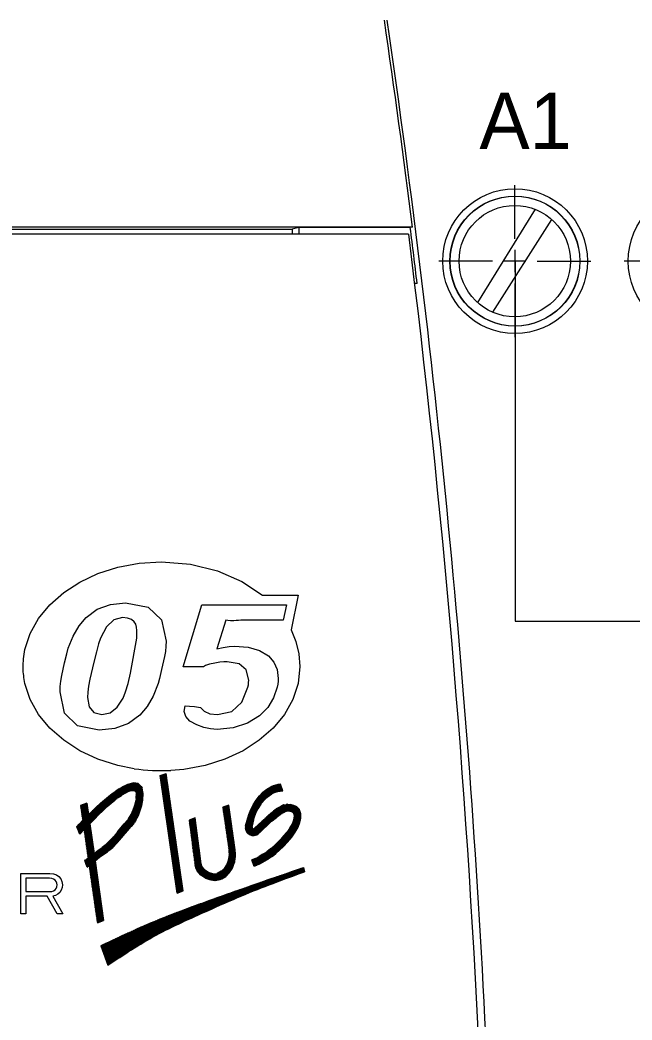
# Model space of a CAD drawing. Header units: millimetres. Extents: x 32696 to 36207, y 16706 to 17911.
# Drawn here: x 35828.6 to 35865.8, y 17032.9 to 17093.7 of the extents above; entities that cross this region are included whole.
import ezdxf

# ---------------------------------------------------------------- set-up
doc = ezdxf.new("R2010")
doc.units = ezdxf.units.MM
doc.header["$LTSCALE"] = 0.1
doc.layers.get('0').update_dxf_attribs({"lineweight": 20})
doc.layers.add('ALIMENTAÇÃO', color=1, linetype='Continuous', lineweight=25)
doc.styles.add('MtXpl_Humanst521_BT', font='')
doc.styles.get('MtXpl_Humanst521_BT').set_extended_font_data('Humanst521 BT')

# ---------------------------------------------------------------- blocks, each defined once
blk = doc.blocks.new('SSW05')
at = {"lineweight": 9}
for p, q in [((36472.014, 17588.81), (36472.014, 17590.26)), ((36472.565, 17589.605), (36471.014, 17587.091)), ((36473.008, 17589.333), (36471.413, 17586.835)), ((36469.259, 17589.124), (36441.646, 17589.124)), ((36446.473, 17589.075), (36466.015, 17589.075)), ((36466.198, 17589.111), (36466.015, 17589.075)), ((36466.015, 17589.075), (36466.015, 17588.939)), ((36466.198, 17589.111), (36466.198, 17588.939)), ((36469.199, 17589.111), (36466.198, 17589.111)), ((36469.259, 17589.124), (36469.199, 17589.111)), ((36469.155, 17588.939), (36441.52, 17588.939)), ((36472.014, 17588.51), (36472.014, 17587.91)), ((36471.414, 17588.21), (36469.964, 17588.21)), ((36472.314, 17588.21), (36471.714, 17588.21)), ((36472.614, 17588.21), (36474.064, 17588.21)), ((36476.414, 17588.21), (36474.964, 17588.21)), ((36469.383, 17587.611), (36469.319, 17587.611)), ((36469.383, 17587.611), (36469.32, 17587.598)), ((36472.014, 17587.61), (36472.014, 17586.16)), ((36460.781, 17579.795), (36461.315, 17579.966)), ((36461.315, 17579.966), (36461.889, 17580.073)), ((36461.889, 17580.073), (36462.492, 17580.11)), ((36462.492, 17580.11), (36463.276, 17580.047)), ((36463.276, 17580.047), (36464.003, 17579.868)), ((36460.292, 17579.565), (36460.781, 17579.795)), ((36464.003, 17579.868), (36464.657, 17579.585)), ((36459.857, 17579.283), (36460.292, 17579.565)), ((36464.657, 17579.585), (36465.22, 17579.211)), ((36459.484, 17578.955), (36459.857, 17579.283)), ((36465.22, 17579.211), (36466.179, 17579.211)), ((36466.179, 17579.211), (36465.984, 17578.283)), ((36459.18, 17578.586), (36459.484, 17578.955)), ((36460.461, 17578.613), (36460.762, 17578.832)), ((36460.762, 17578.832), (36461.116, 17578.963)), ((36461.116, 17578.963), (36461.524, 17579.007)), ((36461.524, 17579.007), (36462.131, 17578.893)), ((36462.131, 17578.893), (36462.495, 17578.549)), ((36463.074, 17577.279), (36463.585, 17578.953)), ((36463.585, 17578.953), (36465.861, 17578.953)), ((36465.861, 17578.953), (36465.774, 17578.538)), ((36458.953, 17578.182), (36459.18, 17578.586)), ((36460.271, 17578.387), (36460.461, 17578.613)), ((36461.209, 17578.547), (36461.011, 17578.363)), ((36461.441, 17578.609), (36461.209, 17578.547)), ((36461.576, 17578.596), (36461.441, 17578.609)), ((36461.683, 17578.559), (36461.576, 17578.596)), ((36461.761, 17578.496), (36461.683, 17578.559)), ((36462.495, 17578.549), (36462.617, 17577.977)), ((36464.228, 17578.538), (36463.988, 17577.765)), ((36464.28, 17578.527), (36464.228, 17578.538)), ((36464.352, 17578.523), (36464.28, 17578.527)), ((36464.444, 17578.525), (36464.352, 17578.523)), ((36464.505, 17578.529), (36464.444, 17578.525)), ((36464.568, 17578.533), (36464.505, 17578.529)), ((36464.631, 17578.538), (36464.568, 17578.533)), ((36465.774, 17578.538), (36464.631, 17578.538)), ((36460.11, 17578.111), (36460.271, 17578.387)), ((36461.011, 17578.363), (36460.847, 17578.056)), ((36461.798, 17578.433), (36461.761, 17578.496)), ((36461.822, 17578.354), (36461.798, 17578.433)), ((36461.832, 17578.26), (36461.822, 17578.354)), ((36461.832, 17578.19), (36461.832, 17578.26)), ((36465.984, 17578.283), (36466.114, 17577.967)), ((36458.811, 17577.75), (36458.953, 17578.182)), ((36459.979, 17577.782), (36460.11, 17578.111)), ((36460.847, 17578.056), (36460.796, 17577.906)), ((36461.657, 17577.113), (36461.832, 17578.052)), ((36461.832, 17578.121), (36461.832, 17578.19)), ((36461.832, 17578.052), (36461.832, 17578.121)), ((36459.94, 17577.635), (36459.979, 17577.782)), ((36460.796, 17577.906), (36460.738, 17577.689)), ((36462.612, 17577.84), (36462.597, 17577.7)), ((36462.617, 17577.977), (36462.612, 17577.84)), ((36463.988, 17577.765), (36464.16, 17577.807)), ((36464.16, 17577.807), (36464.316, 17577.832)), ((36464.316, 17577.832), (36464.457, 17577.84)), ((36464.457, 17577.84), (36464.83, 17577.811)), ((36464.83, 17577.811), (36465.136, 17577.724)), ((36465.136, 17577.724), (36465.375, 17577.578)), ((36466.114, 17577.967), (36466.194, 17577.636)), ((36459.883, 17577.39), (36459.94, 17577.635)), ((36460.738, 17577.689), (36460.673, 17577.404)), ((36462.571, 17577.558), (36462.497, 17577.213)), ((36462.597, 17577.7), (36462.571, 17577.558)), ((36465.375, 17577.578), (36465.52, 17577.409)), ((36466.194, 17577.636), (36466.222, 17577.294)), ((36459.809, 17577.047), (36459.883, 17577.39)), ((36460.637, 17577.252), (36460.601, 17577.101)), ((36460.673, 17577.404), (36460.637, 17577.252)), ((36462.497, 17577.213), (36462.44, 17576.97)), ((36463.626, 17577.279), (36463.074, 17577.279)), ((36463.681, 17577.317), (36463.626, 17577.279)), ((36463.783, 17577.351), (36463.681, 17577.317)), ((36463.934, 17577.383), (36463.783, 17577.351)), ((36464.065, 17577.404), (36463.934, 17577.383)), ((36464.175, 17577.416), (36464.065, 17577.404)), ((36464.266, 17577.42), (36464.175, 17577.416)), ((36464.587, 17577.366), (36464.266, 17577.42)), ((36464.779, 17577.201), (36464.587, 17577.366)), ((36464.843, 17576.926), (36464.779, 17577.201)), ((36465.52, 17577.409), (36465.608, 17577.207)), ((36465.608, 17577.207), (36465.637, 17576.972)), ((36466.222, 17577.294), (36466.173, 17576.838)), ((36459.781, 17576.898), (36459.809, 17577.047)), ((36460.565, 17576.951), (36460.528, 17576.761)), ((36460.601, 17577.101), (36460.565, 17576.951)), ((36461.592, 17576.831), (36461.657, 17577.113)), ((36462.44, 17576.97), (36462.401, 17576.831)), ((36464.841, 17576.865), (36464.843, 17576.926)), ((36465.637, 17576.972), (36465.634, 17576.894)), ((36458.953, 17576.405), (36458.811, 17576.838)), ((36459.759, 17576.61), (36459.764, 17576.753)), ((36459.764, 17576.753), (36459.781, 17576.898)), ((36460.528, 17576.761), (36460.506, 17576.596)), ((36461.526, 17576.605), (36461.592, 17576.831)), ((36462.401, 17576.831), (36462.269, 17576.496)), ((36464.661, 17576.328), (36464.823, 17576.739)), ((36464.823, 17576.739), (36464.834, 17576.802)), ((36464.834, 17576.802), (36464.841, 17576.865)), ((36465.612, 17576.739), (36465.516, 17576.448)), ((36465.626, 17576.817), (36465.612, 17576.739)), ((36465.634, 17576.894), (36465.626, 17576.817)), ((36466.173, 17576.838), (36466.031, 17576.405)), ((36459.18, 17576.001), (36458.953, 17576.405)), ((36459.876, 17576.038), (36459.759, 17576.61)), ((36460.506, 17576.596), (36460.498, 17576.457)), ((36460.498, 17576.457), (36460.541, 17576.203)), ((36461.302, 17576.194), (36461.458, 17576.436)), ((36461.458, 17576.436), (36461.526, 17576.605)), ((36462.269, 17576.496), (36462.105, 17576.214)), ((36465.516, 17576.448), (36465.357, 17576.191)), ((36466.031, 17576.405), (36465.805, 17576.001)), ((36460.541, 17576.203), (36460.67, 17576.05)), ((36461.111, 17576.048), (36461.302, 17576.194)), ((36462.105, 17576.214), (36461.911, 17575.983)), ((36463.107, 17576.098), (36463.109, 17576.117)), ((36463.109, 17576.117), (36463.111, 17576.137)), ((36463.111, 17576.137), (36463.132, 17576.232)), ((36463.132, 17576.232), (36463.244, 17576.224)), ((36463.244, 17576.224), (36463.381, 17576.21)), ((36463.381, 17576.21), (36463.543, 17576.191)), ((36463.543, 17576.191), (36463.646, 17576.085)), ((36464.387, 17576.082), (36464.661, 17576.328)), ((36465.357, 17576.191), (36465.134, 17575.966)), ((36459.484, 17575.632), (36459.18, 17576.001)), ((36460.226, 17575.695), (36459.876, 17576.038)), ((36460.67, 17576.05), (36460.885, 17576)), ((36460.885, 17576), (36461.111, 17576.048)), ((36461.911, 17575.983), (36461.6, 17575.759)), ((36463.107, 17576.079), (36463.107, 17576.098)), ((36463.145, 17575.941), (36463.107, 17576.079)), ((36463.258, 17575.82), (36463.145, 17575.941)), ((36463.646, 17576.085), (36463.798, 17576.021)), ((36463.798, 17576.021), (36464, 17576)), ((36464, 17576), (36464.387, 17576.082)), ((36465.134, 17575.966), (36464.808, 17575.761)), ((36465.805, 17576.001), (36465.501, 17575.632)), ((36459.857, 17575.304), (36459.484, 17575.632)), ((36460.81, 17575.58), (36460.226, 17575.695)), ((36461.233, 17575.625), (36460.81, 17575.58)), ((36461.6, 17575.759), (36461.233, 17575.625)), ((36463.448, 17575.717), (36463.258, 17575.82)), ((36463.632, 17575.65), (36463.448, 17575.717)), ((36463.813, 17575.61), (36463.632, 17575.65)), ((36463.992, 17575.597), (36463.813, 17575.61)), ((36464.427, 17575.638), (36463.992, 17575.597)), ((36464.808, 17575.761), (36464.427, 17575.638)), ((36465.501, 17575.632), (36465.127, 17575.304)), ((36460.292, 17575.022), (36459.857, 17575.304)), ((36465.127, 17575.304), (36464.693, 17575.022)), ((36460.781, 17574.793), (36460.292, 17575.022)), ((36461.315, 17574.622), (36460.781, 17574.793)), ((36464.204, 17574.793), (36463.669, 17574.622)), ((36464.693, 17575.022), (36464.204, 17574.793)), ((36461.758, 17574.539), (36461.315, 17574.622)), ((36463.096, 17574.515), (36462.741, 17574.492)), ((36463.669, 17574.622), (36463.096, 17574.515)), ((36462.462, 17574.352), (36462.623, 17574.412)), ((36462.917, 17571.187), (36462.462, 17574.352)), ((36462.463, 17574.346), (36462.467, 17574.354)), ((36462.468, 17574.31), (36462.494, 17574.364)), ((36462.473, 17574.275), (36462.522, 17574.374)), ((36462.478, 17574.239), (36462.549, 17574.384)), ((36462.483, 17574.204), (36462.576, 17574.394)), ((36462.488, 17574.168), (36462.604, 17574.404)), ((36462.494, 17574.133), (36462.625, 17574.402)), ((36462.499, 17574.097), (36462.63, 17574.367)), ((36462.504, 17574.062), (36462.635, 17574.331)), ((36462.509, 17574.026), (36462.64, 17574.296)), ((36462.514, 17573.991), (36462.645, 17574.26)), ((36462.519, 17573.956), (36462.65, 17574.225)), ((36462.587, 17574.398), (36462.587, 17574.398)), ((36463.078, 17571.247), (36462.623, 17574.412)), ((36461.105, 17573.58), (36461.287, 17573.954)), ((36461.144, 17573.613), (36461.32, 17573.976)), ((36461.181, 17573.644), (36461.353, 17573.997)), ((36461.218, 17573.674), (36461.385, 17574.015)), ((36461.254, 17573.703), (36461.416, 17574.034)), ((36461.354, 17573.998), (36461.263, 17573.938)), ((36461.29, 17573.729), (36461.447, 17574.051)), ((36461.325, 17573.756), (36461.476, 17574.066)), ((36461.354, 17573.998), (36461.442, 17574.049)), ((36461.359, 17573.78), (36461.506, 17574.081)), ((36461.393, 17573.803), (36461.535, 17574.095)), ((36461.426, 17573.825), (36461.563, 17574.107)), ((36461.523, 17574.09), (36461.442, 17574.049)), ((36461.458, 17573.845), (36461.59, 17574.116)), ((36461.49, 17573.865), (36461.616, 17574.122)), ((36461.521, 17573.882), (36461.641, 17574.129)), ((36461.575, 17574.112), (36461.523, 17574.09)), ((36461.551, 17573.897), (36461.667, 17574.135)), ((36461.744, 17574.154), (36461.575, 17574.112)), ((36461.58, 17573.912), (36461.692, 17574.141)), ((36461.609, 17573.924), (36461.717, 17574.148)), ((36461.637, 17573.936), (36461.743, 17574.154)), ((36461.646, 17573.94), (36461.76, 17573.952)), ((36461.662, 17573.942), (36461.764, 17574.151)), ((36461.685, 17573.944), (36461.785, 17574.148)), ((36461.709, 17573.947), (36461.806, 17574.145)), ((36461.733, 17573.949), (36461.827, 17574.142)), ((36461.855, 17574.138), (36461.744, 17574.154)), ((36461.867, 17574.137), (36461.744, 17574.154)), ((36461.755, 17573.49), (36461.983, 17573.958)), ((36461.756, 17573.951), (36461.848, 17574.139)), ((36461.816, 17573.898), (36461.76, 17573.952)), ((36461.773, 17573.94), (36461.868, 17574.135)), ((36461.788, 17573.925), (36461.883, 17574.121)), ((36461.788, 17573.603), (36461.977, 17573.991)), ((36461.803, 17573.91), (36461.899, 17574.106)), ((36461.807, 17573.688), (36461.969, 17574.02)), ((36461.815, 17573.844), (36461.929, 17574.077)), ((36461.815, 17573.797), (36461.944, 17574.062)), ((36461.815, 17573.751), (36461.957, 17574.042)), ((36461.816, 17573.89), (36461.914, 17574.091)), ((36461.949, 17574.057), (36461.867, 17574.137)), ((36461.949, 17574.057), (36461.973, 17574.011)), ((36461.998, 17573.874), (36461.973, 17574.011)), ((36462.524, 17573.92), (36462.655, 17574.189)), ((36462.529, 17573.885), (36462.66, 17574.154)), ((36462.534, 17573.849), (36462.665, 17574.118)), ((36462.539, 17573.814), (36462.671, 17574.083)), ((36462.545, 17573.778), (36462.676, 17574.047)), ((36462.55, 17573.743), (36462.681, 17574.012)), ((36462.555, 17573.707), (36462.686, 17573.976)), ((36464.771, 17572.866), (36465.311, 17573.974)), ((36464.783, 17572.843), (36465.345, 17573.998)), ((36465.145, 17573.542), (36465.376, 17574.016)), ((36465.214, 17573.637), (36465.407, 17574.034)), ((36465.227, 17573.907), (36465.329, 17573.988)), ((36465.267, 17573.699), (36465.438, 17574.051)), ((36465.31, 17573.741), (36465.467, 17574.063)), ((36465.329, 17573.988), (36465.437, 17574.051)), ((36465.35, 17573.778), (36465.495, 17574.075)), ((36465.387, 17573.807), (36465.521, 17574.083)), ((36465.42, 17573.829), (36465.547, 17574.09)), ((36465.5, 17574.077), (36465.437, 17574.051)), ((36465.453, 17573.852), (36465.573, 17574.097)), ((36465.484, 17573.868), (36465.598, 17574.104)), ((36465.628, 17574.112), (36465.5, 17574.077)), ((36465.513, 17573.882), (36465.624, 17574.111)), ((36465.542, 17573.896), (36465.648, 17574.114)), ((36465.57, 17573.909), (36465.672, 17574.117)), ((36465.597, 17573.917), (36465.695, 17574.119)), ((36465.623, 17573.925), (36465.706, 17574.095)), ((36465.697, 17574.119), (36465.628, 17574.112)), ((36465.631, 17573.927), (36465.761, 17573.946)), ((36465.648, 17573.93), (36465.715, 17574.068)), ((36465.672, 17573.933), (36465.725, 17574.042)), ((36465.696, 17573.937), (36465.735, 17574.016)), ((36465.761, 17573.946), (36465.697, 17574.119)), ((36465.72, 17573.94), (36465.744, 17573.99)), ((36465.744, 17573.944), (36465.754, 17573.964)), ((36460.735, 17573.234), (36460.967, 17573.709)), ((36460.778, 17573.277), (36461.004, 17573.74)), ((36460.821, 17573.319), (36461.041, 17573.771)), ((36460.849, 17573.607), (36460.961, 17573.704)), ((36460.863, 17573.359), (36461.078, 17573.801)), ((36460.905, 17573.4), (36461.114, 17573.828)), ((36460.947, 17573.438), (36461.15, 17573.856)), ((36460.961, 17573.704), (36461.067, 17573.792)), ((36460.987, 17573.475), (36461.185, 17573.882)), ((36461.027, 17573.512), (36461.22, 17573.907)), ((36461.066, 17573.546), (36461.254, 17573.932)), ((36461.067, 17573.792), (36461.168, 17573.87)), ((36461.138, 17573.608), (36461.237, 17573.689)), ((36461.168, 17573.87), (36461.263, 17573.938)), ((36461.33, 17573.76), (36461.236, 17573.688)), ((36461.328, 17573.759), (36461.417, 17573.82)), ((36461.334, 17572.58), (36461.989, 17573.924)), ((36461.385, 17572.639), (36461.995, 17573.891)), ((36461.497, 17573.869), (36461.415, 17573.819)), ((36461.438, 17572.701), (36461.997, 17573.849)), ((36461.491, 17572.764), (36461.994, 17573.797)), ((36461.497, 17573.869), (36461.572, 17573.909)), ((36461.544, 17572.827), (36461.992, 17573.746)), ((36461.646, 17573.94), (36461.57, 17573.908)), ((36461.597, 17572.889), (36461.988, 17573.693)), ((36461.777, 17573.556), (36461.808, 17573.693)), ((36461.815, 17573.74), (36461.808, 17573.693)), ((36461.815, 17573.74), (36461.816, 17573.898)), ((36461.963, 17573.551), (36461.989, 17573.698)), ((36461.989, 17573.698), (36461.998, 17573.874)), ((36462.56, 17573.672), (36462.691, 17573.941)), ((36462.565, 17573.636), (36462.696, 17573.906)), ((36462.57, 17573.601), (36462.701, 17573.87)), ((36462.575, 17573.565), (36462.706, 17573.835)), ((36462.58, 17573.53), (36462.711, 17573.799)), ((36462.585, 17573.495), (36462.716, 17573.764)), ((36462.59, 17573.459), (36462.722, 17573.728)), ((36462.595, 17573.424), (36462.727, 17573.693)), ((36464.754, 17572.968), (36465.196, 17573.876)), ((36464.755, 17572.925), (36465.239, 17573.917)), ((36464.762, 17572.892), (36465.275, 17573.946)), ((36464.778, 17573.063), (36465.151, 17573.829)), ((36464.812, 17573.179), (36465.097, 17573.764)), ((36464.846, 17573.295), (36465.032, 17573.677)), ((36464.964, 17573.57), (36465.042, 17573.693)), ((36465.042, 17573.693), (36465.131, 17573.809)), ((36465.131, 17573.809), (36465.227, 17573.907)), ((36465.19, 17573.608), (36465.276, 17573.71)), ((36465.368, 17573.794), (36465.276, 17573.71)), ((36465.368, 17573.794), (36465.465, 17573.86)), ((36465.568, 17573.908), (36465.465, 17573.86)), ((36465.568, 17573.908), (36465.631, 17573.927)), ((36460.25, 17572.882), (36460.509, 17573.414)), ((36460.481, 17573.613), (36460.314, 17573.551)), ((36460.314, 17573.551), (36460.371, 17573.153)), ((36460.318, 17573.526), (36460.334, 17573.558)), ((36460.323, 17573.49), (36460.361, 17573.568)), ((36460.328, 17573.455), (36460.388, 17573.578)), ((36460.333, 17573.42), (36460.416, 17573.589)), ((36460.338, 17573.384), (36460.443, 17573.599)), ((36460.343, 17573.349), (36460.47, 17573.609)), ((36460.348, 17573.313), (36460.484, 17573.591)), ((36460.353, 17573.278), (36460.489, 17573.556)), ((36460.359, 17573.242), (36460.494, 17573.52)), ((36460.364, 17573.207), (36460.499, 17573.485)), ((36460.369, 17573.171), (36460.504, 17573.449)), ((36460.379, 17572.871), (36460.646, 17573.419)), ((36460.409, 17572.887), (36460.688, 17573.459)), ((36460.414, 17572.852), (36460.729, 17573.498)), ((36460.42, 17572.816), (36460.77, 17573.535)), ((36460.425, 17572.781), (36460.81, 17573.572)), ((36460.481, 17573.613), (36460.525, 17573.302)), ((36460.602, 17573.099), (36460.85, 17573.608)), ((36460.612, 17573.386), (36460.733, 17573.501)), ((36460.647, 17573.145), (36460.889, 17573.642)), ((36460.691, 17573.19), (36460.928, 17573.676)), ((36460.733, 17573.501), (36460.849, 17573.607)), ((36460.806, 17573.305), (36460.923, 17573.416)), ((36460.922, 17573.416), (36461.033, 17573.518)), ((36461.033, 17573.517), (36461.138, 17573.608)), ((36461.65, 17572.953), (36461.975, 17573.621)), ((36461.677, 17573.305), (36461.734, 17573.427)), ((36461.703, 17573.017), (36461.962, 17573.548)), ((36461.734, 17573.427), (36461.777, 17573.556)), ((36461.76, 17573.087), (36461.931, 17573.438)), ((36461.87, 17573.279), (36461.923, 17573.412)), ((36461.923, 17573.412), (36461.963, 17573.551)), ((36462.601, 17573.388), (36462.732, 17573.657)), ((36462.606, 17573.353), (36462.737, 17573.622)), ((36462.611, 17573.317), (36462.742, 17573.586)), ((36462.616, 17573.282), (36462.747, 17573.551)), ((36462.621, 17573.246), (36462.752, 17573.515)), ((36462.626, 17573.211), (36462.757, 17573.48)), ((36462.631, 17573.175), (36462.762, 17573.445)), ((36462.636, 17573.14), (36462.767, 17573.409)), ((36464.308, 17573.561), (36464.147, 17573.501)), ((36464.147, 17573.501), (36464.315, 17572.345)), ((36464.149, 17573.488), (36464.157, 17573.505)), ((36464.154, 17573.452), (36464.184, 17573.515)), ((36464.159, 17573.417), (36464.211, 17573.525)), ((36464.164, 17573.382), (36464.239, 17573.535)), ((36464.169, 17573.346), (36464.266, 17573.545)), ((36464.174, 17573.311), (36464.293, 17573.555)), ((36464.179, 17573.276), (36464.31, 17573.544)), ((36464.185, 17573.24), (36464.315, 17573.509)), ((36464.19, 17573.205), (36464.32, 17573.473)), ((36464.195, 17573.17), (36464.326, 17573.438)), ((36464.481, 17572.355), (36464.308, 17573.561)), ((36464.85, 17573.308), (36464.899, 17573.441)), ((36464.899, 17573.441), (36464.964, 17573.57)), ((36465.035, 17573.338), (36465.094, 17573.46)), ((36465.17, 17573.581), (36465.094, 17573.46)), ((36465.17, 17573.581), (36465.19, 17573.608)), ((36465.331, 17573.004), (36465.531, 17573.414)), ((36465.372, 17573.042), (36465.565, 17573.439)), ((36465.413, 17573.081), (36465.6, 17573.463)), ((36465.453, 17573.117), (36465.633, 17573.486)), ((36465.491, 17573.149), (36465.664, 17573.505)), ((36465.62, 17573.478), (36465.508, 17573.398)), ((36465.528, 17573.179), (36465.696, 17573.523)), ((36465.565, 17573.209), (36465.727, 17573.542)), ((36465.601, 17573.237), (36465.756, 17573.555)), ((36465.62, 17573.478), (36465.724, 17573.54)), ((36465.635, 17573.261), (36465.784, 17573.567)), ((36465.669, 17573.285), (36465.808, 17573.57)), ((36465.685, 17572.354), (36466.214, 17573.438)), ((36465.702, 17573.307), (36465.832, 17573.573)), ((36465.78, 17573.566), (36465.724, 17573.54)), ((36465.728, 17572.395), (36466.222, 17573.409)), ((36465.734, 17573.326), (36465.856, 17573.576)), ((36465.765, 17573.344), (36465.879, 17573.579)), ((36465.795, 17573.568), (36465.849, 17573.576)), ((36465.796, 17573.362), (36465.903, 17573.58)), ((36465.825, 17573.374), (36465.924, 17573.579)), ((36465.9, 17573.58), (36465.849, 17573.576)), ((36465.853, 17573.387), (36465.946, 17573.577)), ((36465.879, 17573.394), (36465.967, 17573.574)), ((36465.9, 17573.58), (36465.959, 17573.576)), ((36465.902, 17573.396), (36465.987, 17573.569)), ((36465.924, 17573.395), (36466.007, 17573.564)), ((36465.944, 17573.391), (36466.026, 17573.558)), ((36465.998, 17573.566), (36465.959, 17573.576)), ((36465.964, 17573.385), (36466.046, 17573.553)), ((36465.984, 17573.38), (36466.065, 17573.547)), ((36466.062, 17573.548), (36465.998, 17573.566)), ((36466.003, 17573.374), (36466.084, 17573.54)), ((36466.022, 17573.367), (36466.103, 17573.533)), ((36466.041, 17573.359), (36466.121, 17573.523)), ((36466.055, 17573.342), (36466.138, 17573.513)), ((36466.102, 17573.533), (36466.062, 17573.548)), ((36466.062, 17573.172), (36466.2, 17573.455)), ((36466.069, 17573.324), (36466.155, 17573.5)), ((36466.073, 17573.287), (36466.17, 17573.487)), ((36466.074, 17573.242), (36466.186, 17573.472)), ((36466.142, 17573.511), (36466.102, 17573.533)), ((36466.181, 17573.477), (36466.142, 17573.511)), ((36466.211, 17573.441), (36466.181, 17573.477)), ((36466.246, 17573.321), (36466.216, 17573.431)), ((36460.26, 17572.856), (36460.514, 17573.378)), ((36460.27, 17572.83), (36460.52, 17573.343)), ((36460.274, 17573.046), (36460.372, 17573.153)), ((36460.279, 17572.804), (36460.525, 17573.307)), ((36460.29, 17572.78), (36460.562, 17573.337)), ((36460.335, 17572.826), (36460.605, 17573.379)), ((36460.525, 17573.302), (36460.612, 17573.386)), ((36460.561, 17573.057), (36460.684, 17573.183)), ((36460.684, 17573.183), (36460.806, 17573.305)), ((36461.285, 17572.525), (36461.62, 17573.213)), ((36461.487, 17573.05), (36461.573, 17573.152)), ((36461.607, 17573.193), (36461.573, 17573.152)), ((36461.607, 17573.193), (36461.677, 17573.305)), ((36461.801, 17573.15), (36461.757, 17573.082)), ((36461.801, 17573.15), (36461.87, 17573.279)), ((36462.641, 17573.105), (36462.773, 17573.374)), ((36462.646, 17573.069), (36462.778, 17573.338)), ((36462.652, 17573.034), (36462.783, 17573.303)), ((36462.657, 17572.998), (36462.788, 17573.267)), ((36462.662, 17572.963), (36462.793, 17573.232)), ((36462.667, 17572.927), (36462.798, 17573.196)), ((36462.672, 17572.892), (36462.803, 17573.161)), ((36463.402, 17573.212), (36463.241, 17573.152)), ((36463.241, 17573.152), (36463.398, 17571.958)), ((36463.242, 17573.143), (36463.248, 17573.155)), ((36463.247, 17573.107), (36463.275, 17573.165)), ((36463.252, 17573.071), (36463.302, 17573.175)), ((36463.256, 17573.035), (36463.33, 17573.185)), ((36463.261, 17572.999), (36463.357, 17573.195)), ((36463.266, 17572.962), (36463.384, 17573.205)), ((36463.271, 17572.926), (36463.404, 17573.199)), ((36463.275, 17572.89), (36463.409, 17573.163)), ((36463.566, 17571.973), (36463.402, 17573.212)), ((36463.566, 17571.973), (36463.403, 17573.204)), ((36464.2, 17573.134), (36464.331, 17573.402)), ((36464.205, 17573.099), (36464.336, 17573.367)), ((36464.21, 17573.064), (36464.341, 17573.331)), ((36464.216, 17573.028), (36464.346, 17573.296)), ((36464.221, 17572.993), (36464.351, 17573.26)), ((36464.226, 17572.958), (36464.356, 17573.225)), ((36464.231, 17572.922), (36464.361, 17573.19)), ((36464.236, 17572.887), (36464.366, 17573.154)), ((36464.759, 17572.998), (36464.85, 17573.308)), ((36464.796, 17572.824), (36465.011, 17573.267)), ((36464.81, 17572.807), (36464.982, 17573.161)), ((36464.938, 17572.959), (36464.994, 17573.214)), ((36464.985, 17573.174), (36464.994, 17573.214)), ((36464.994, 17573.214), (36465.035, 17573.338)), ((36465.027, 17572.748), (36465.219, 17573.141)), ((36465.054, 17572.758), (36465.26, 17573.179)), ((36465.085, 17572.775), (36465.3, 17573.217)), ((36465.123, 17572.808), (36465.342, 17573.256)), ((36465.165, 17572.847), (36465.383, 17573.294)), ((36465.206, 17573.13), (36465.302, 17573.218)), ((36465.207, 17572.887), (36465.421, 17573.326)), ((36465.248, 17572.926), (36465.458, 17573.356)), ((36465.289, 17572.965), (36465.495, 17573.387)), ((36465.302, 17573.218), (36465.387, 17573.298)), ((36465.387, 17573.298), (36465.508, 17573.398)), ((36465.474, 17573.135), (36465.589, 17573.228)), ((36465.587, 17573.226), (36465.694, 17573.302)), ((36465.791, 17573.36), (36465.691, 17573.301)), ((36465.77, 17572.436), (36466.23, 17573.379)), ((36465.866, 17573.393), (36465.787, 17573.358)), ((36465.816, 17572.484), (36466.238, 17573.35)), ((36465.862, 17572.533), (36466.246, 17573.32)), ((36465.916, 17573.397), (36465.866, 17573.393)), ((36465.912, 17572.589), (36466.246, 17573.274)), ((36465.949, 17573.389), (36465.916, 17573.397)), ((36465.999, 17573.376), (36465.949, 17573.389)), ((36465.965, 17572.652), (36466.246, 17573.229)), ((36466.039, 17573.361), (36465.999, 17573.376)), ((36466.02, 17573.057), (36466.061, 17573.164)), ((36466.023, 17572.725), (36466.238, 17573.166)), ((36466.069, 17573.325), (36466.039, 17573.361)), ((36466.061, 17573.164), (36466.076, 17573.258)), ((36466.076, 17573.258), (36466.069, 17573.325)), ((36466.222, 17573.088), (36466.246, 17573.207)), ((36466.246, 17573.207), (36466.246, 17573.321)), ((36460.215, 17572.977), (36460.273, 17573.045)), ((36460.289, 17572.779), (36460.215, 17572.977)), ((36460.221, 17572.96), (36460.248, 17573.015)), ((36460.231, 17572.934), (36460.298, 17573.072)), ((36460.241, 17572.908), (36460.346, 17573.125)), ((36460.289, 17572.779), (36460.408, 17572.9)), ((36460.408, 17572.9), (36460.517, 17572.138)), ((36460.43, 17572.745), (36460.565, 17573.024)), ((36460.435, 17572.71), (36460.57, 17572.988)), ((36460.44, 17572.674), (36460.576, 17572.953)), ((36460.445, 17572.639), (36460.581, 17572.917)), ((36460.45, 17572.603), (36460.586, 17572.882)), ((36460.561, 17573.057), (36460.675, 17572.256)), ((36461.082, 17572.339), (36461.348, 17572.885)), ((36461.12, 17572.371), (36461.402, 17572.948)), ((36461.158, 17572.403), (36461.455, 17573.012)), ((36461.198, 17572.439), (36461.508, 17573.074)), ((36461.241, 17572.481), (36461.56, 17573.137)), ((36461.316, 17572.847), (36461.402, 17572.949)), ((36461.402, 17572.949), (36461.487, 17573.05)), ((36461.46, 17572.727), (36461.586, 17572.877)), ((36461.586, 17572.877), (36461.678, 17572.986)), ((36461.735, 17573.054), (36461.678, 17572.986)), ((36461.735, 17573.054), (36461.757, 17573.082)), ((36462.677, 17572.856), (36462.808, 17573.125)), ((36462.682, 17572.821), (36462.813, 17573.09)), ((36462.687, 17572.785), (36462.818, 17573.055)), ((36462.692, 17572.75), (36462.823, 17573.019)), ((36462.697, 17572.714), (36462.829, 17572.984)), ((36462.702, 17572.679), (36462.834, 17572.948)), ((36462.708, 17572.644), (36462.839, 17572.913)), ((36462.713, 17572.608), (36462.844, 17572.877)), ((36463.28, 17572.854), (36463.413, 17573.127)), ((36463.285, 17572.818), (36463.418, 17573.091)), ((36463.29, 17572.782), (36463.423, 17573.055)), ((36463.294, 17572.746), (36463.428, 17573.019)), ((36463.299, 17572.709), (36463.432, 17572.983)), ((36463.304, 17572.673), (36463.437, 17572.947)), ((36463.309, 17572.637), (36463.442, 17572.911)), ((36463.313, 17572.601), (36463.447, 17572.874)), ((36464.241, 17572.852), (36464.371, 17573.119)), ((36464.247, 17572.816), (36464.376, 17573.083)), ((36464.252, 17572.781), (36464.382, 17573.048)), ((36464.257, 17572.746), (36464.387, 17573.012)), ((36464.262, 17572.71), (36464.392, 17572.977)), ((36464.267, 17572.675), (36464.397, 17572.941)), ((36464.272, 17572.64), (36464.402, 17572.906)), ((36464.277, 17572.604), (36464.407, 17572.87)), ((36464.825, 17572.792), (36464.964, 17573.078)), ((36464.841, 17572.779), (36464.946, 17572.995)), ((36464.858, 17572.768), (36464.941, 17572.938)), ((36464.876, 17572.759), (36464.956, 17572.924)), ((36464.894, 17572.751), (36464.978, 17572.922)), ((36464.914, 17572.745), (36465.014, 17572.951)), ((36464.934, 17572.741), (36465.055, 17572.989)), ((36464.955, 17572.739), (36465.096, 17573.027)), ((36464.978, 17572.739), (36465.137, 17573.065)), ((36464.991, 17572.929), (36465.206, 17573.13)), ((36465.002, 17572.742), (36465.178, 17573.103)), ((36465.235, 17572.913), (36465.14, 17572.823)), ((36465.235, 17572.913), (36465.329, 17573.003)), ((36465.329, 17573.002), (36465.424, 17573.091)), ((36465.475, 17573.136), (36465.423, 17573.09)), ((36465.646, 17572.318), (36465.941, 17572.924)), ((36465.952, 17572.939), (36465.858, 17572.81)), ((36465.952, 17572.939), (36466.02, 17573.057)), ((36466.095, 17572.826), (36466.221, 17573.085)), ((36466.1, 17572.834), (36466.173, 17572.964)), ((36466.173, 17572.964), (36466.222, 17573.088)), ((36460.455, 17572.568), (36460.591, 17572.846)), ((36460.46, 17572.532), (36460.596, 17572.811)), ((36460.465, 17572.497), (36460.601, 17572.775)), ((36460.47, 17572.461), (36460.606, 17572.74)), ((36460.475, 17572.426), (36460.611, 17572.704)), ((36460.481, 17572.39), (36460.616, 17572.669)), ((36460.486, 17572.355), (36460.621, 17572.633)), ((36460.909, 17572.213), (36461.097, 17572.6)), ((36460.943, 17572.237), (36461.143, 17572.647)), ((36460.977, 17572.262), (36461.191, 17572.701)), ((36461.012, 17572.287), (36461.242, 17572.759)), ((36461.033, 17572.536), (36461.123, 17572.626)), ((36461.047, 17572.312), (36461.295, 17572.822)), ((36461.123, 17572.626), (36461.214, 17572.726)), ((36461.316, 17572.847), (36461.214, 17572.726)), ((36461.273, 17572.512), (36461.36, 17572.61)), ((36461.36, 17572.61), (36461.46, 17572.727)), ((36462.718, 17572.573), (36462.849, 17572.842)), ((36462.723, 17572.537), (36462.854, 17572.806)), ((36462.728, 17572.502), (36462.859, 17572.771)), ((36462.733, 17572.466), (36462.864, 17572.735)), ((36462.738, 17572.431), (36462.869, 17572.7)), ((36462.743, 17572.395), (36462.874, 17572.664)), ((36462.748, 17572.36), (36462.88, 17572.629)), ((36463.318, 17572.565), (36463.452, 17572.838)), ((36463.323, 17572.529), (36463.456, 17572.802)), ((36463.328, 17572.492), (36463.461, 17572.766)), ((36463.332, 17572.456), (36463.466, 17572.73)), ((36463.337, 17572.42), (36463.471, 17572.694)), ((36463.342, 17572.384), (36463.475, 17572.658)), ((36463.347, 17572.348), (36463.48, 17572.622)), ((36464.283, 17572.569), (36464.412, 17572.835)), ((36464.288, 17572.534), (36464.417, 17572.799)), ((36464.293, 17572.498), (36464.422, 17572.764)), ((36464.298, 17572.463), (36464.427, 17572.729)), ((36464.303, 17572.428), (36464.433, 17572.693)), ((36464.308, 17572.392), (36464.438, 17572.658)), ((36464.314, 17572.357), (36464.443, 17572.622)), ((36465.14, 17572.823), (36465.115, 17572.8)), ((36465.46, 17572.166), (36465.673, 17572.604)), ((36465.495, 17572.193), (36465.718, 17572.651)), ((36465.531, 17572.222), (36465.767, 17572.705)), ((36465.568, 17572.25), (36465.818, 17572.764)), ((36465.606, 17572.284), (36465.873, 17572.831)), ((36465.736, 17572.67), (36465.631, 17572.56)), ((36465.736, 17572.67), (36465.858, 17572.81)), ((36465.886, 17572.558), (36466.005, 17572.699)), ((36466.005, 17572.699), (36466.1, 17572.834)), ((36460.457, 17571.975), (36460.657, 17572.385)), ((36460.467, 17571.949), (36460.662, 17572.35)), ((36460.491, 17572.319), (36460.626, 17572.598)), ((36460.496, 17572.284), (36460.632, 17572.562)), ((36460.501, 17572.248), (36460.637, 17572.527)), ((36460.506, 17572.213), (36460.642, 17572.491)), ((36460.511, 17572.177), (36460.647, 17572.456)), ((36460.516, 17572.142), (36460.652, 17572.421)), ((36460.557, 17571.858), (36460.794, 17572.345)), ((36460.562, 17571.823), (36460.829, 17572.371)), ((36460.567, 17571.787), (36460.864, 17572.397)), ((36460.675, 17572.256), (36460.791, 17572.342)), ((36460.732, 17572.08), (36460.899, 17572.423)), ((36460.768, 17572.109), (36460.935, 17572.45)), ((36460.791, 17572.342), (36460.893, 17572.418)), ((36460.805, 17572.137), (36460.974, 17572.484)), ((36460.84, 17572.164), (36461.013, 17572.518)), ((36460.874, 17572.188), (36461.054, 17572.557)), ((36460.941, 17572.455), (36460.893, 17572.418)), ((36460.941, 17572.455), (36461.033, 17572.536)), ((36461.076, 17572.334), (36461.034, 17572.303)), ((36461.076, 17572.334), (36461.178, 17572.419)), ((36461.178, 17572.419), (36461.273, 17572.512)), ((36462.753, 17572.324), (36462.885, 17572.594)), ((36462.759, 17572.289), (36462.89, 17572.558)), ((36462.764, 17572.253), (36462.895, 17572.523)), ((36462.769, 17572.218), (36462.9, 17572.487)), ((36462.774, 17572.183), (36462.905, 17572.452)), ((36462.779, 17572.147), (36462.91, 17572.416)), ((36462.784, 17572.112), (36462.915, 17572.381)), ((36462.789, 17572.076), (36462.92, 17572.345)), ((36463.351, 17572.312), (36463.485, 17572.586)), ((36463.356, 17572.275), (36463.49, 17572.549)), ((36463.361, 17572.239), (36463.495, 17572.513)), ((36463.366, 17572.203), (36463.499, 17572.477)), ((36463.37, 17572.167), (36463.504, 17572.441)), ((36463.375, 17572.131), (36463.509, 17572.405)), ((36463.38, 17572.095), (36463.514, 17572.369)), ((36463.385, 17572.058), (36463.518, 17572.333)), ((36464.078, 17571.553), (36464.478, 17572.374)), ((36464.107, 17571.566), (36464.482, 17572.336)), ((36464.272, 17571.997), (36464.473, 17572.409)), ((36464.309, 17572.119), (36464.468, 17572.445)), ((36464.323, 17572.211), (36464.315, 17572.345)), ((36464.317, 17572.318), (36464.448, 17572.587)), ((36464.319, 17572.277), (36464.453, 17572.551)), ((36464.319, 17572.184), (36464.463, 17572.48)), ((36464.321, 17572.235), (36464.458, 17572.516)), ((36464.491, 17572.201), (36464.481, 17572.355)), ((36465.231, 17572.02), (36465.393, 17572.351)), ((36465.262, 17572.036), (36465.429, 17572.378)), ((36465.294, 17572.055), (36465.467, 17572.411)), ((36465.326, 17572.075), (36465.505, 17572.444)), ((36465.43, 17572.379), (36465.329, 17572.302)), ((36465.358, 17572.095), (36465.545, 17572.479)), ((36465.391, 17572.118), (36465.586, 17572.518)), ((36465.425, 17572.142), (36465.628, 17572.557)), ((36465.43, 17572.379), (36465.53, 17572.465)), ((36465.53, 17572.465), (36465.631, 17572.56)), ((36465.575, 17572.256), (36465.678, 17572.346)), ((36465.678, 17572.346), (36465.778, 17572.444)), ((36465.778, 17572.444), (36465.886, 17572.558)), ((36460.423, 17572.068), (36460.517, 17572.138)), ((36460.489, 17571.89), (36460.423, 17572.068)), ((36460.428, 17572.053), (36460.442, 17572.083)), ((36460.438, 17572.027), (36460.478, 17572.109)), ((36460.448, 17572.001), (36460.513, 17572.135)), ((36460.477, 17571.923), (36460.667, 17572.314)), ((36460.486, 17571.897), (36460.672, 17572.279)), ((36460.515, 17571.911), (36460.689, 17572.266)), ((36460.547, 17571.929), (36460.724, 17572.293)), ((36460.552, 17571.894), (36460.759, 17572.319)), ((36460.704, 17572.058), (36460.827, 17572.155)), ((36460.827, 17572.155), (36460.93, 17572.228)), ((36460.93, 17572.228), (36461.034, 17572.303)), ((36462.794, 17572.041), (36462.925, 17572.31)), ((36462.799, 17572.005), (36462.93, 17572.274)), ((36462.804, 17571.97), (36462.936, 17572.239)), ((36462.809, 17571.934), (36462.941, 17572.203)), ((36462.815, 17571.899), (36462.946, 17572.168)), ((36462.82, 17571.863), (36462.951, 17572.133)), ((36462.825, 17571.828), (36462.956, 17572.097)), ((36462.83, 17571.793), (36462.961, 17572.062)), ((36463.389, 17572.022), (36463.523, 17572.297)), ((36463.394, 17571.986), (36463.528, 17572.261)), ((36463.399, 17571.951), (36463.533, 17572.224)), ((36463.407, 17571.921), (36463.538, 17572.188)), ((36463.415, 17571.891), (36463.542, 17572.152)), ((36463.423, 17571.862), (36463.547, 17572.116)), ((36463.434, 17571.839), (36463.552, 17572.08)), ((36464.137, 17571.582), (36464.485, 17572.296)), ((36464.169, 17571.602), (36464.488, 17572.255)), ((36464.202, 17571.623), (36464.49, 17572.215)), ((36464.236, 17571.648), (36464.487, 17572.161)), ((36464.255, 17571.953), (36464.303, 17572.077)), ((36464.28, 17571.692), (36464.48, 17572.101)), ((36464.303, 17572.077), (36464.323, 17572.211)), ((36464.474, 17572.051), (36464.491, 17572.201)), ((36465.025, 17572.123), (36464.924, 17572.081)), ((36464.988, 17571.907), (36464.924, 17572.081)), ((36464.925, 17572.079), (36464.926, 17572.082)), ((36464.934, 17572.052), (36464.954, 17572.094)), ((36464.944, 17572.026), (36464.983, 17572.106)), ((36464.954, 17572), (36465.011, 17572.117)), ((36464.963, 17571.974), (36465.039, 17572.13)), ((36464.973, 17571.948), (36465.069, 17572.145)), ((36464.983, 17571.922), (36465.099, 17572.16)), ((36465, 17571.911), (36465.128, 17572.175)), ((36465.025, 17572.123), (36465.128, 17572.175)), ((36465.027, 17571.922), (36465.16, 17572.193)), ((36465.055, 17571.933), (36465.191, 17572.212)), ((36465.084, 17571.946), (36465.222, 17572.23)), ((36465.113, 17571.959), (36465.255, 17572.252)), ((36465.229, 17572.234), (36465.126, 17572.174)), ((36465.141, 17571.973), (36465.289, 17572.274)), ((36465.171, 17571.987), (36465.322, 17572.297)), ((36465.201, 17572.003), (36465.357, 17572.323)), ((36465.229, 17572.234), (36465.329, 17572.302)), ((36465.368, 17572.101), (36465.262, 17572.036)), ((36465.472, 17572.175), (36465.368, 17572.101)), ((36465.472, 17572.175), (36465.575, 17572.256)), ((36460.489, 17571.89), (36460.546, 17571.935)), ((36460.546, 17571.935), (36460.767, 17570.389)), ((36460.572, 17571.752), (36460.708, 17572.03)), ((36460.577, 17571.716), (36460.713, 17571.995)), ((36460.582, 17571.681), (36460.718, 17571.959)), ((36460.587, 17571.645), (36460.723, 17571.924)), ((36460.592, 17571.61), (36460.728, 17571.888)), ((36460.597, 17571.574), (36460.733, 17571.853)), ((36460.603, 17571.539), (36460.738, 17571.817)), ((36460.704, 17572.058), (36460.934, 17570.451)), ((36462.835, 17571.757), (36462.966, 17572.026)), ((36462.84, 17571.722), (36462.971, 17571.991)), ((36462.845, 17571.686), (36462.976, 17571.955)), ((36462.85, 17571.651), (36462.981, 17571.92)), ((36462.855, 17571.615), (36462.987, 17571.884)), ((36462.86, 17571.58), (36462.992, 17571.849)), ((36462.866, 17571.544), (36462.997, 17571.813)), ((36463.421, 17571.869), (36463.399, 17571.954)), ((36463.459, 17571.786), (36463.421, 17571.869)), ((36463.445, 17571.815), (36463.557, 17572.044)), ((36463.456, 17571.792), (36463.561, 17572.008)), ((36463.47, 17571.773), (36463.566, 17571.972)), ((36463.484, 17571.756), (36463.574, 17571.942)), ((36463.498, 17571.739), (36463.583, 17571.914)), ((36463.512, 17571.722), (36463.596, 17571.895)), ((36463.526, 17571.705), (36463.608, 17571.875)), ((36463.54, 17571.688), (36463.621, 17571.855)), ((36463.554, 17571.671), (36463.634, 17571.835)), ((36463.581, 17571.918), (36463.566, 17571.973)), ((36463.571, 17571.66), (36463.646, 17571.815)), ((36463.648, 17571.812), (36463.581, 17571.918)), ((36463.588, 17571.649), (36463.663, 17571.802)), ((36463.759, 17571.739), (36463.648, 17571.812)), ((36464.003, 17571.537), (36464.134, 17571.805)), ((36464.028, 17571.541), (36464.174, 17571.841)), ((36464.052, 17571.546), (36464.24, 17571.93)), ((36464.102, 17571.776), (36464.188, 17571.854)), ((36464.188, 17571.854), (36464.255, 17571.953)), ((36464.325, 17571.737), (36464.466, 17572.027)), ((36464.329, 17571.741), (36464.404, 17571.859)), ((36464.404, 17571.859), (36464.428, 17571.91)), ((36464.428, 17571.91), (36464.474, 17572.051)), ((36465.046, 17571.929), (36464.988, 17571.907)), ((36465.154, 17571.978), (36465.046, 17571.929)), ((36465.262, 17572.036), (36465.154, 17571.978)), ((36465.881, 17571.592), (36466.087, 17571.798)), ((36465.926, 17571.609), (36466.131, 17571.813)), ((36465.971, 17571.625), (36466.174, 17571.828)), ((36466.016, 17571.642), (36466.218, 17571.843)), ((36466.061, 17571.658), (36466.261, 17571.858)), ((36466.105, 17571.674), (36466.305, 17571.873)), ((36466.15, 17571.691), (36466.326, 17571.867)), ((36466.195, 17571.707), (36466.331, 17571.843)), ((36466.24, 17571.723), (36466.337, 17571.82)), ((36466.284, 17571.739), (36466.342, 17571.797)), ((36466.323, 17571.88), (36466.35, 17571.763)), ((36458.701, 17571.713), (36459.481, 17571.713)), ((36458.701, 17570.627), (36458.701, 17571.713)), ((36458.836, 17571.588), (36458.836, 17571.229)), ((36459.479, 17571.588), (36458.836, 17571.588)), ((36459.538, 17571.583), (36459.479, 17571.588)), ((36459.481, 17571.713), (36459.579, 17571.704)), ((36459.587, 17571.567), (36459.538, 17571.583)), ((36459.579, 17571.704), (36459.663, 17571.677)), ((36459.627, 17571.54), (36459.587, 17571.567)), ((36459.656, 17571.504), (36459.627, 17571.54)), ((36459.663, 17571.677), (36459.731, 17571.633)), ((36459.731, 17571.633), (36459.781, 17571.572)), ((36459.781, 17571.572), (36459.811, 17571.498)), ((36460.608, 17571.503), (36460.744, 17571.782)), ((36460.613, 17571.468), (36460.749, 17571.747)), ((36460.618, 17571.432), (36460.754, 17571.711)), ((36460.623, 17571.397), (36460.759, 17571.676)), ((36460.628, 17571.361), (36460.764, 17571.64)), ((36460.633, 17571.326), (36460.769, 17571.605)), ((36460.638, 17571.29), (36460.774, 17571.569)), ((36460.643, 17571.255), (36460.779, 17571.534)), ((36462.871, 17571.509), (36463.002, 17571.778)), ((36462.876, 17571.473), (36463.007, 17571.743)), ((36462.881, 17571.438), (36463.012, 17571.707)), ((36462.886, 17571.402), (36463.017, 17571.672)), ((36462.891, 17571.367), (36463.022, 17571.636)), ((36462.896, 17571.332), (36463.027, 17571.601)), ((36462.901, 17571.296), (36463.032, 17571.565)), ((36462.906, 17571.261), (36463.037, 17571.53)), ((36463.555, 17571.67), (36463.459, 17571.786)), ((36463.691, 17571.583), (36463.555, 17571.67)), ((36463.605, 17571.638), (36463.68, 17571.791)), ((36463.622, 17571.627), (36463.697, 17571.78)), ((36463.639, 17571.616), (36463.714, 17571.769)), ((36463.656, 17571.605), (36463.73, 17571.758)), ((36463.673, 17571.594), (36463.747, 17571.746)), ((36463.69, 17571.583), (36463.765, 17571.737)), ((36463.795, 17571.542), (36463.691, 17571.583)), ((36463.709, 17571.576), (36463.785, 17571.732)), ((36463.728, 17571.568), (36463.805, 17571.726)), ((36463.746, 17571.561), (36463.824, 17571.721)), ((36463.876, 17571.707), (36463.759, 17571.739)), ((36463.765, 17571.554), (36463.844, 17571.715)), ((36463.784, 17571.546), (36463.864, 17571.71)), ((36463.929, 17571.523), (36463.795, 17571.542)), ((36463.804, 17571.541), (36463.885, 17571.708)), ((36463.825, 17571.538), (36463.909, 17571.71)), ((36463.846, 17571.535), (36463.932, 17571.712)), ((36463.867, 17571.532), (36463.956, 17571.715)), ((36463.876, 17571.707), (36463.991, 17571.718)), ((36463.888, 17571.529), (36463.979, 17571.717)), ((36463.909, 17571.526), (36464.006, 17571.726)), ((36464.068, 17571.549), (36463.929, 17571.523)), ((36464.068, 17571.549), (36463.929, 17571.523)), ((36463.93, 17571.523), (36464.036, 17571.741)), ((36463.954, 17571.528), (36464.066, 17571.757)), ((36463.979, 17571.532), (36464.096, 17571.773)), ((36464.102, 17571.776), (36463.991, 17571.718)), ((36464.123, 17571.573), (36464.068, 17571.549)), ((36464.123, 17571.573), (36464.228, 17571.639)), ((36464.228, 17571.639), (36464.329, 17571.741)), ((36465.056, 17571.279), (36465.304, 17571.527)), ((36465.103, 17571.298), (36465.348, 17571.542)), ((36465.15, 17571.316), (36465.391, 17571.557)), ((36465.197, 17571.334), (36465.435, 17571.572)), ((36465.243, 17571.352), (36465.478, 17571.588)), ((36465.289, 17571.37), (36465.522, 17571.603)), ((36465.336, 17571.388), (36465.565, 17571.618)), ((36465.382, 17571.406), (36465.609, 17571.633)), ((36465.428, 17571.423), (36465.652, 17571.648)), ((36465.473, 17571.44), (36465.696, 17571.663)), ((36465.519, 17571.458), (36465.739, 17571.678)), ((36465.565, 17571.475), (36465.783, 17571.693)), ((36465.61, 17571.492), (36465.826, 17571.708)), ((36465.656, 17571.509), (36465.87, 17571.723)), ((36465.701, 17571.526), (36465.913, 17571.738)), ((36465.746, 17571.542), (36465.957, 17571.753)), ((36465.791, 17571.559), (36466, 17571.768)), ((36465.836, 17571.576), (36466.044, 17571.783)), ((36466.329, 17571.756), (36466.347, 17571.774)), ((36459.586, 17571.249), (36459.627, 17571.274)), ((36459.627, 17571.274), (36459.656, 17571.309)), ((36459.674, 17571.46), (36459.656, 17571.504)), ((36459.656, 17571.309), (36459.674, 17571.353)), ((36459.68, 17571.407), (36459.674, 17571.46)), ((36459.674, 17571.353), (36459.68, 17571.407)), ((36459.79, 17571.269), (36459.751, 17571.209)), ((36459.813, 17571.336), (36459.79, 17571.269)), ((36459.811, 17571.498), (36459.821, 17571.411)), ((36459.821, 17571.411), (36459.813, 17571.336)), ((36460.648, 17571.219), (36460.784, 17571.498)), ((36460.653, 17571.184), (36460.789, 17571.463)), ((36460.658, 17571.148), (36460.794, 17571.427)), ((36460.664, 17571.113), (36460.799, 17571.392)), ((36460.669, 17571.077), (36460.805, 17571.356)), ((36460.674, 17571.042), (36460.81, 17571.321)), ((36460.679, 17571.006), (36460.815, 17571.285)), ((36462.911, 17571.225), (36463.043, 17571.494)), ((36462.917, 17571.19), (36463.048, 17571.459)), ((36462.942, 17571.196), (36463.053, 17571.423)), ((36462.969, 17571.206), (36463.058, 17571.388)), ((36462.997, 17571.216), (36463.063, 17571.352)), ((36463.024, 17571.226), (36463.068, 17571.317)), ((36463.051, 17571.237), (36463.073, 17571.282)), ((36464.222, 17570.929), (36464.561, 17571.267)), ((36464.273, 17570.951), (36464.604, 17571.283)), ((36464.324, 17570.973), (36464.648, 17571.298)), ((36464.374, 17570.996), (36464.692, 17571.314)), ((36464.424, 17571.017), (36464.736, 17571.329)), ((36464.475, 17571.039), (36464.78, 17571.344)), ((36464.524, 17571.061), (36464.823, 17571.36)), ((36464.574, 17571.082), (36464.867, 17571.375)), ((36464.623, 17571.103), (36464.911, 17571.39)), ((36464.673, 17571.123), (36464.955, 17571.405)), ((36464.721, 17571.144), (36464.998, 17571.421)), ((36464.77, 17571.164), (36465.042, 17571.436)), ((36464.818, 17571.184), (36465.086, 17571.451)), ((36464.866, 17571.203), (36465.129, 17571.466)), ((36464.914, 17571.222), (36465.173, 17571.482)), ((36464.962, 17571.242), (36465.217, 17571.497)), ((36465.009, 17571.261), (36465.26, 17571.512)), ((36458.836, 17571.229), (36459.472, 17571.229)), ((36459.414, 17571.102), (36458.836, 17571.102)), ((36458.836, 17571.102), (36458.836, 17570.627)), ((36459.685, 17570.627), (36459.414, 17571.102)), ((36459.472, 17571.229), (36459.535, 17571.234)), ((36459.535, 17571.234), (36459.586, 17571.249)), ((36459.636, 17571.125), (36459.563, 17571.104)), ((36459.563, 17571.104), (36459.835, 17570.627)), ((36459.698, 17571.16), (36459.636, 17571.125)), ((36459.751, 17571.209), (36459.698, 17571.16)), ((36460.684, 17570.971), (36460.82, 17571.25)), ((36460.689, 17570.935), (36460.825, 17571.214)), ((36460.694, 17570.9), (36460.83, 17571.179)), ((36460.699, 17570.864), (36460.835, 17571.144)), ((36460.704, 17570.829), (36460.84, 17571.108)), ((36460.709, 17570.794), (36460.845, 17571.073)), ((36460.714, 17570.758), (36460.85, 17571.037)), ((36460.719, 17570.723), (36460.855, 17571.002)), ((36462.917, 17571.187), (36463.078, 17571.247)), ((36463.297, 17570.516), (36463.767, 17570.985)), ((36463.349, 17570.539), (36463.811, 17571.001)), ((36463.4, 17570.562), (36463.855, 17571.017)), ((36463.452, 17570.585), (36463.9, 17571.033)), ((36463.503, 17570.608), (36463.944, 17571.049)), ((36463.555, 17570.631), (36463.988, 17571.065)), ((36463.606, 17570.654), (36464.032, 17571.08)), ((36463.657, 17570.677), (36464.076, 17571.096)), ((36463.709, 17570.7), (36464.121, 17571.112)), ((36463.76, 17570.723), (36464.165, 17571.127)), ((36463.811, 17570.746), (36464.209, 17571.143)), ((36463.863, 17570.769), (36464.253, 17571.159)), ((36463.914, 17570.792), (36464.297, 17571.174)), ((36463.966, 17570.815), (36464.341, 17571.19)), ((36464.017, 17570.838), (36464.385, 17571.205)), ((36464.069, 17570.861), (36464.429, 17571.221)), ((36464.12, 17570.883), (36464.473, 17571.236)), ((36464.171, 17570.906), (36464.517, 17571.252)), ((36460.725, 17570.687), (36460.861, 17570.966)), ((36460.73, 17570.652), (36460.866, 17570.931)), ((36460.735, 17570.616), (36460.871, 17570.895)), ((36460.74, 17570.581), (36460.876, 17570.86)), ((36460.745, 17570.545), (36460.881, 17570.824)), ((36460.75, 17570.51), (36460.886, 17570.789)), ((36460.755, 17570.474), (36460.891, 17570.753)), ((36460.76, 17570.439), (36460.896, 17570.718)), ((36462.415, 17570.089), (36463.049, 17570.723)), ((36462.475, 17570.121), (36463.094, 17570.74)), ((36462.535, 17570.152), (36463.14, 17570.757)), ((36462.593, 17570.182), (36463.185, 17570.774)), ((36462.65, 17570.211), (36463.23, 17570.79)), ((36462.707, 17570.239), (36463.275, 17570.807)), ((36462.763, 17570.266), (36463.32, 17570.824)), ((36462.818, 17570.293), (36463.365, 17570.84)), ((36462.873, 17570.319), (36463.41, 17570.856)), ((36462.927, 17570.345), (36463.455, 17570.873)), ((36462.981, 17570.371), (36463.499, 17570.889)), ((36463.035, 17570.396), (36463.544, 17570.905)), ((36463.088, 17570.42), (36463.589, 17570.921)), ((36463.14, 17570.444), (36463.633, 17570.937)), ((36463.193, 17570.468), (36463.678, 17570.953)), ((36463.245, 17570.492), (36463.722, 17570.969)), ((36458.836, 17570.627), (36458.701, 17570.627)), ((36459.835, 17570.627), (36459.685, 17570.627)), ((36460.765, 17570.403), (36460.901, 17570.682)), ((36460.767, 17570.389), (36460.934, 17570.451)), ((36460.784, 17570.395), (36460.906, 17570.647)), ((36460.811, 17570.405), (36460.911, 17570.611)), ((36460.838, 17570.415), (36460.917, 17570.576)), ((36460.866, 17570.425), (36460.922, 17570.541)), ((36460.893, 17570.436), (36460.927, 17570.505)), ((36460.92, 17570.446), (36460.932, 17570.47)), ((36461.338, 17569.438), (36462.346, 17570.447)), ((36461.419, 17569.491), (36462.395, 17570.467)), ((36461.5, 17569.543), (36462.443, 17570.487)), ((36461.579, 17569.594), (36462.491, 17570.506)), ((36461.657, 17569.644), (36462.538, 17570.525)), ((36461.733, 17569.692), (36462.586, 17570.544)), ((36461.808, 17569.739), (36462.633, 17570.563)), ((36461.882, 17569.784), (36462.68, 17570.581)), ((36461.954, 17569.827), (36462.726, 17570.599)), ((36462.024, 17569.869), (36462.773, 17570.618)), ((36462.093, 17569.91), (36462.819, 17570.635)), ((36462.161, 17569.948), (36462.865, 17570.653)), ((36462.226, 17569.986), (36462.911, 17570.671)), ((36462.291, 17570.022), (36462.957, 17570.688)), ((36462.354, 17570.056), (36463.003, 17570.706)), ((36460.983, 17569.425), (36461.744, 17570.186)), ((36460.991, 17569.404), (36461.795, 17570.209)), ((36460.998, 17569.383), (36461.847, 17570.232)), ((36461.006, 17569.363), (36461.898, 17570.255)), ((36461.013, 17569.342), (36461.949, 17570.278)), ((36461.021, 17569.321), (36462, 17570.3)), ((36461.028, 17569.3), (36462.05, 17570.322)), ((36461.036, 17569.279), (36462.101, 17570.344)), ((36461.044, 17569.258), (36462.15, 17570.365)), ((36461.089, 17569.275), (36462.2, 17570.386)), ((36461.172, 17569.33), (36462.249, 17570.407)), ((36461.255, 17569.385), (36462.298, 17570.427)), ((36460.9, 17569.655), (36461.159, 17569.914)), ((36460.908, 17569.634), (36461.213, 17569.939)), ((36460.915, 17569.613), (36461.267, 17569.965)), ((36460.923, 17569.592), (36461.32, 17569.99)), ((36460.93, 17569.571), (36461.374, 17570.015)), ((36460.938, 17569.551), (36461.427, 17570.04)), ((36460.945, 17569.53), (36461.481, 17570.065)), ((36460.953, 17569.509), (36461.534, 17570.09)), ((36460.96, 17569.488), (36461.586, 17570.114)), ((36460.968, 17569.467), (36461.639, 17570.138)), ((36460.976, 17569.446), (36461.691, 17570.162)), ((36460.858, 17569.771), (36461.047, 17569.248)), ((36460.862, 17569.76), (36460.887, 17569.785)), ((36460.87, 17569.739), (36460.942, 17569.811)), ((36460.877, 17569.718), (36460.996, 17569.837)), ((36460.885, 17569.697), (36461.05, 17569.862)), ((36460.892, 17569.676), (36461.105, 17569.888))]:
    blk.add_line(p, q, dxfattribs=at)
for centre, radius in [((36472.022, 17588.21), 1.95), ((36477.022, 17588.21), 1.95), ((36472.014, 17588.21), 1.75), ((36472.022, 17588.21), 1.75), ((36472.014, 17588.21), 1.5)]:
    blk.add_circle(centre, radius, dxfattribs=at)
for centre, radius, start, end in [((36185.718, 17553.405), 285.782, 7.17982, 8.30896), ((36185.793, 17553.404), 285.782, 2.6241, 8.30925), ((36185.653, 17553.434), 285.782, 6.86854, 7.17154), ((36185.793, 17553.404), 285.582, 2.69007, 7.14775), ((36462.492, 17579.638), 5.152, 261.8069, 272.7705), ((36465.793, 17573.537), 0.0317, 86.8221, 114.4887), ((36466.186, 17573.423), 0.0317, 14.925, 53.1033), ((36464.966, 17572.951), 0.212, 167.1544, 314.5077), ((36464.969, 17572.953), 0.0317, 167.7354, 312.8668)]:
    blk.add_arc(centre, radius, start, end, dxfattribs=at)
for points in [[(36458.811, 17576.838), (36458.763, 17577.253), (36458.811, 17577.75)], [(36460.858, 17569.771), (36462.18, 17570.377), (36463.682, 17570.955), (36464.585, 17571.276), (36466.323, 17571.88)], [(36461.047, 17569.248), (36462.347, 17570.052), (36463.742, 17570.715), (36464.66, 17571.118), (36466.35, 17571.763)]]:
    blk.add_spline(points, degree=3, dxfattribs=at)
at = {"lineweight": 9, "style": 'MtXpl_Humanst521_BT'}
blk.add_text('A1', height=1.52, dxfattribs=at).set_placement((36471.061, 17591.229))

msp = doc.modelspace()

# ---------------------------------------------------------------- linework, layer by layer
at = {"layer": 'ALIMENTAÇÃO', "lineweight": 20}
for p, q in [((35858.65, 17079.034), (35858.65, 17057.156)), ((35858.65, 17057.156), (35956.333, 17057.156))]:
    msp.add_line(p, q, dxfattribs=at)

# ---------------------------------------------------------------- block references
at = {"xscale": 2.256004297963733, "yscale": 2.256004297963733, "zscale": 2.256004297963733}
msp.add_blockref('SSW05', (-46422.387, -22600.043), dxfattribs=at)

doc.saveas('drawing.dxf')
